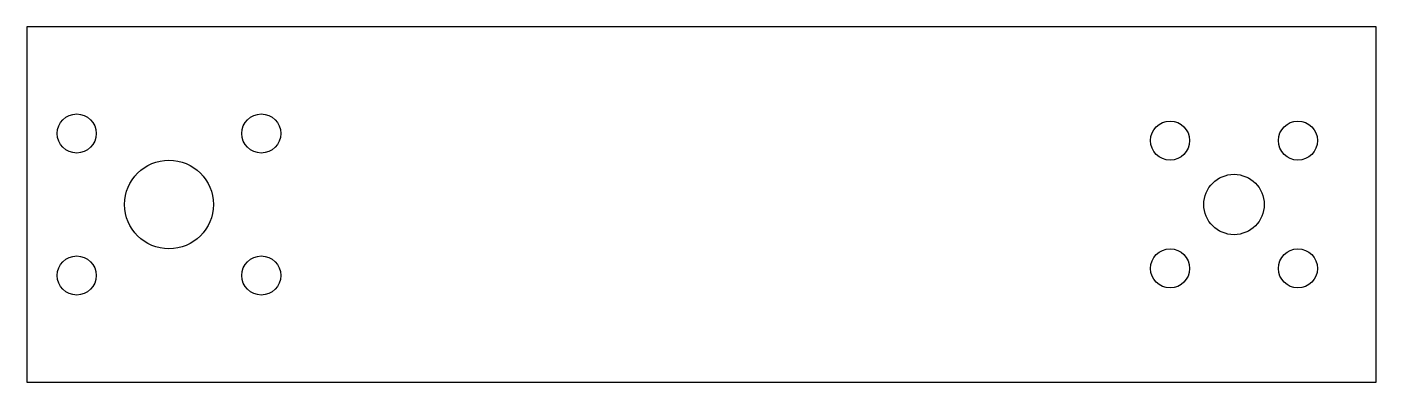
# Model space of a CAD drawing. Header units: millimetres. Extents: x -95 to 95, y -25 to 25.
import ezdxf

# ---------------------------------------------------------------- set-up
doc = ezdxf.new("R2010")
doc.units = ezdxf.units.MM

msp = doc.modelspace()

# ---------------------------------------------------------------- linework, layer by layer
at = {"layer": 'CUT'}
msp.add_lwpolyline([(-95, -25), (95, -25), (95, 25), (-95, 25)], close=True, dxfattribs=at)
at = {"layer": 'DRILL'}
for centre, radius in [((-88, 10), 2.75), ((-62, 10), 2.75), ((66, 9), 2.75), ((84, 9), 2.75), ((-75, 0), 6.25), ((75, 0), 4.25), ((-88, -10), 2.75), ((-62, -10), 2.75), ((66, -9), 2.75), ((84, -9), 2.75)]:
    msp.add_circle(centre, radius, dxfattribs=at)

doc.saveas('drawing.dxf')
